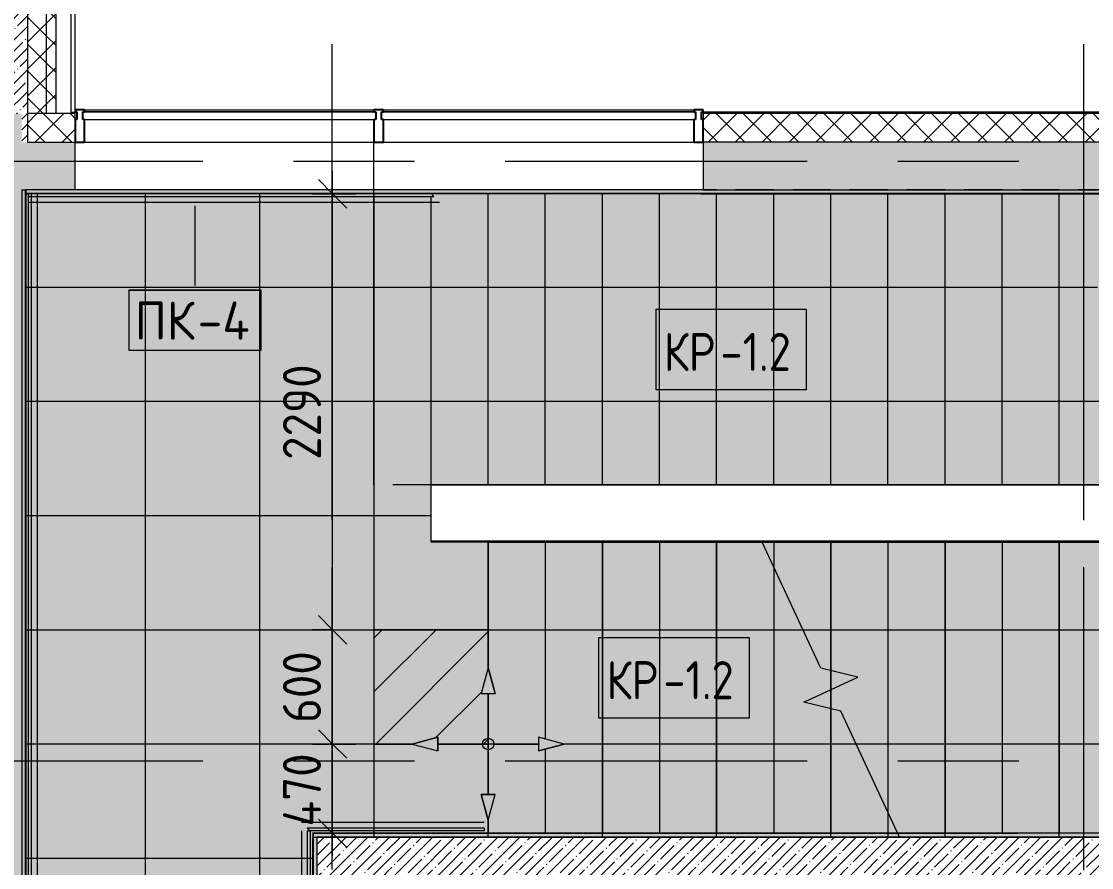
# Model space of a CAD drawing. Header units: millimetres. Extents: x 81633 to 280618, y -8553 to 29000.
# Drawn here: x 93028 to 98650, y 17590 to 22034 of the extents above; entities that cross this region are included whole.
import ezdxf

# ---------------------------------------------------------------- set-up
doc = ezdxf.new("R2010")
doc.units = ezdxf.units.MM
doc.linetypes.add('01 Штрих 2_1', pattern=[300, 200, -100])
doc.linetypes.add('Осевая', pattern=[3175, 635, -476.25, 1587.5, -476.25])
for name, color, linetype, lineweight in [('A-ANNO-DIMS', 7, 'Continuous', 9), ('A-ANNO-DIMS-100', 7, 'Continuous', 9), ('A-DETL', 7, 'Continuous', 9), ('A-DETL-GENF', 7, 'Continuous', 9), ('A-FLOR-PATT', 7, 'Continuous', 9), ('A-GENM-IDEN', 7, 'Continuous', 9), ('A-GLAZ', 7, 'Continuous', 9), ('A-GLAZ-CWMG', 7, 'Continuous', 9), ('A-GLAZ-CWMG-1', 7, 'Continuous', 25), ('A-WALL', 7, 'Continuous', 9), ('I-WALL', 7, 'Continuous', 9), ('S-STRS', 7, 'Continuous', 13), ('S-STRS-1', 7, 'Continuous', 9), ('S-STRS-MBND', 7, 'Continuous', 9), ('Оси', 7, 'Continuous', 9), ('Оси-2', 7, 'Осевая', 9)]:
    doc.layers.add(name, color=color, linetype=linetype, lineweight=lineweight)
for name, color, linetype, lineweight, true_color in [('A-DETL-GENF-1', 7, 'Continuous', 9, 0x004000), ('A-DETL-GENF-2', 7, 'Continuous', 9, 0x383838), ('A-FLOR-1', 7, 'Continuous', 9, 0x787878), ('A-GENM-6', 7, 'Continuous', 9, 0xff80c0), ('A-WALL-1', 9, 'Continuous', 9, 0x808080), ('A-WALL-FNSH-1', 9, 'Continuous', 9, 0x808080), ('G-ANNO-TEXT-1', 7, 'Continuous', 9, 0x3c3c3c), ('I-WALL-2', 9, 'Continuous', 9, 0x808080), ('S-STRS-MBND-1', 9, '01 Штрих 2_1', 9, 0x808080)]:
    doc.layers.add(name, color=color, linetype=linetype, lineweight=lineweight, true_color=true_color)
doc.styles.add('GOST Common', font='GOST_Common.ttf', dxfattribs={"height": 200})
doc.styles.add('GOST Common_2', font='GOST_Common.ttf', dxfattribs={"width": 0.9, "height": 200})
doc.styles.add('ISOCPEUR_1', font='isocpeur.ttf', dxfattribs={"width": 0.9, "height": 200})
doc.dimstyles.new('ISO-2_0_0_9К_Средний_округл2', dxfattribs={"dimscale": 304.8, "dimtxt": 199.196235, "dimasz": 0.492126, "dimexe": 0.393701, "dimexo": 0, "dimgap": 0, "dimtad": 1, "dimdec": 0, "dimrnd": 10, "dimzin": 0, "dimdsep": 46, "dimtxsty": 'ISOCPEUR_1', "dimblk1": 'OBLIQUE', "dimblk2": 'OBLIQUE', "dimsah": 1, "dimcen": 0.09, "dimdle": 0.393701, "dimazin": 0, "dimtfac": 1, "dimtdec": 4, "dimtix": 1, "dimtmove": 0, "dimatfit": 3, "dimfxl": 1, "dimtvp": 1, "dimtolj": 1, "dimtzin": 0, "dimarcsym": 2})
pattern_1 = [(45, (0, 0), (-57.024626, 57.024626), []), (45, (57.025, 0), (-57.024626, 57.024626), [100.806, -20.161, 3.353, -16.808])]
pattern_2 = [(45, (0, 0), (-70.71068, 70.71068), []), (135, (0, 0), (-70.71068, -70.71068), [])]
pattern_3 = [(0, (0, 0), (121.92, 30.48), [10.058, -81.382, 10.058, -81.382, -487.68]), (0, (0, 0), (121.92, 30.48), [-182.88, 10.058, -172.822, 10.058, -81.382, -213.36]), (0, (0, 0), (121.92, 30.48), [-457.2, 10.058, -50.902, 10.058, -142.342]), (120, (45.72, 15.24), (-87.356454, 90.345817), [10.058, -81.382, 10.058, -81.382, -487.68]), (120, (45.72, 15.24), (-87.356454, 90.345817), [-182.88, 10.058, -172.822, 10.058, -81.382, -213.36]), (120, (45.72, 15.24), (-87.356454, 90.345817), [-457.2, 10.058, -50.902, 10.058, -142.342]), (240, (60.96, 76.2), (-34.563546, -120.825817), [10.058, -81.382, 10.058, -81.382, -487.68]), (240, (60.96, 76.2), (-34.563546, -120.825817), [-182.88, 10.058, -172.822, 10.058, -81.382, -213.36]), (240, (60.96, 76.2), (-34.563546, -120.825817), [-457.2, 10.058, -50.902, 10.058, -142.342])]

# ---------------------------------------------------------------- blocks, each defined once
blk = doc.blocks.new('Прямоугольный импост - Импост структурный с накладкой - 170мм-22874499-План устройства полов 2 этажa в осях 23-33')
at = {"layer": 'A-GLAZ-CWMG-1'}
for p, q in [((0, 160), (-50, 160)), ((-50, 160), (-50, 40)), ((0, 40), (0, 160)), ((-50, 40), (-40, 40)), ((-40, 0), (-50, 0)), ((-50, 0), (-50, -10)), ((-40, 40), (-40, 0)), ((-10, 0), (-10, 40)), ((-10, 40), (0, 40)), ((0, 0), (-10, 0)), ((0, -10), (0, 0)), ((-50, -10), (0, -10))]:
    blk.add_line(p, q, dxfattribs=at)
blk = doc.blocks.new('PNS_Панель прямоугольная1 - Нр_Стекло - 40мм-22959730-План устройства полов 2 этажa в осях 23-33')
at = {"layer": 'A-GLAZ'}
for p, q in [((-770, 0), (770, 0)), ((760, 0), (-760, 0)), ((-760, -40), (760, -40))]:
    blk.add_line(p, q, dxfattribs=at)
blk = doc.blocks.new('PNS_Панель прямоугольная1 - Нр_Стекло - 40мм-23689183-План устройства полов 2 этажa в осях 23-33')
at = {"layer": 'A-GLAZ'}
for p, q in [((-825, 0), (825, 0)), ((815, 0), (-815, 0)), ((-815, -40), (815, -40))]:
    blk.add_line(p, q, dxfattribs=at)
blk = doc.blocks.new('Прямоугольный импост - Импост структурный с накладкой - 170мм-22874516-План устройства полов 2 этажa в осях 23-33')
at = {"layer": 'A-GLAZ-CWMG-1'}
for p, q in [((-50, 40), (-50, 160)), ((-50, 160), (0, 160)), ((0, 160), (0, 40)), ((-40, 40), (-50, 40)), ((-50, -10), (-50, 0)), ((-50, 0), (-40, 0)), ((-40, 0), (-40, 40)), ((-10, 40), (-10, 0)), ((0, 40), (-10, 40)), ((-10, 0), (0, 0)), ((0, 0), (0, -10)), ((0, -10), (-50, -10))]:
    blk.add_line(p, q, dxfattribs=at)
blk = doc.blocks.new('Прямоугольный импост - Импост структурный с накладкой - 170мм-22855553-План устройства полов 2 этажa в осях 23-33')
at = {"layer": 'A-GLAZ-CWMG'}
for p, q in [((93360, 21570), (94880, 21570)), ((93360, 21400), (94880, 21400))]:
    blk.add_line(p, q, dxfattribs=at)
blk = doc.blocks.new('Прямоугольный импост - Импост структурный с накладкой - 170мм-23689142-План устройства полов 2 этажa в осях 23-33')
at = {"layer": 'A-GLAZ-CWMG'}
for p, q in [((94930, 21570), (96560, 21570)), ((94930, 21400), (96560, 21400))]:
    blk.add_line(p, q, dxfattribs=at)
blk = doc.blocks.new('Прямоугольный импост - Импост структурный с накладкой - 170мм-22874498-План устройства полов 2 этажa в осях 23-33')
at = {"layer": 'A-GLAZ-CWMG-1'}
for p, q in [((-25, 40), (-25, 160)), ((-25, 160), (25, 160)), ((25, 160), (25, 40)), ((-15, 40), (-25, 40)), ((-25, -10), (-25, 0)), ((-25, 0), (-15, 0)), ((-15, 0), (-15, 40)), ((15, 40), (15, 0)), ((25, 40), (15, 40)), ((15, 0), (25, 0)), ((25, 0), (25, -10)), ((25, -10), (-25, -10))]:
    blk.add_line(p, q, dxfattribs=at)
blk = doc.blocks.new('Плинтус - Плинтус_для ЛК-32967394-План устройства полов 2 этажa в осях 23-33')
at = {"layer": 'A-GENM-6'}
blk.add_hatch(color=256, dxfattribs=at).paths.add_polyline_path([(1796.5, -15), (2129.8, -15), (2114.8, 0), (0, 0), (0, -15), (501.1, -15)])
for p, q in [((0, -15), (0, 0)), ((0, -15), (2129.8, -15)), ((0, -45), (2159.8, -45)), ((2129.8, -15), (2114.8, 0))]:
    blk.add_line(p, q, dxfattribs=at)
blk = doc.blocks.new('Плинтус - Плинтус_для ЛК-32859068-План устройства полов 2 этажa в осях 23-33')
at = {"layer": 'A-GENM-6'}
blk.add_hatch(color=256, dxfattribs=at).paths.add_polyline_path([(4142.5, -15), (4141.8, -1.5), (4140.2, 0), (0, -0.3), (0, -15), (4141.9, -15)])
for p, q in [((0, -15), (0, -0.3)), ((0, -15), (112.2, -15)), ((0, -45), (194.2, -45)), ((0.8, 0), (71.3, 0)), ((71.4, 0), (4140.2, 0)), ((112.5, -15), (4142.5, -15)), ((194.7, -45), (4142.5, -45)), ((4142.5, -2.3), (4140.2, 0))]:
    blk.add_line(p, q, dxfattribs=at)
blk = doc.blocks.new('Плинтус - Плинтус_для ЛК-32859069-План устройства полов 2 этажa в осях 23-33')
at = {"layer": 'A-GENM-6'}
blk.add_hatch(color=256, dxfattribs=at).paths.add_polyline_path([(7502.7, 15), (0, 15), (0, 0), (7487.7, 0), (7502, 14.3)])
for p, q in [((0, 45), (7110, 45)), ((7501.8, 15), (0, 15)), ((7487.7, 0), (0, 0)), ((7487.7, 0), (7501.8, 14.1)), ((7510, 45), (7532.7, 45))]:
    blk.add_line(p, q, dxfattribs=at)
blk = doc.blocks.new('Плинтус - Плинтус_для ЛК-32859067-План устройства полов 2 этажa в осях 23-33')
at = {"layer": 'A-GENM-6'}
blk.add_hatch(color=256, dxfattribs=at).paths.add_polyline_path([(279, 0), (0, 0), (0, -15), (929.2, -15), (914.2, 0), (597.3, 0)])
for p, q in [((0, 0), (914.2, 0)), ((0, -15), (0, 0)), ((0, -15), (929.2, -15)), ((0, -45), (959.2, -45)), ((929.2, -15), (914.8, -0.6))]:
    blk.add_line(p, q, dxfattribs=at)
blk = doc.blocks.new('Начало раскладки_красным - Начало раскладки_красным-26102174-План устройства полов 2 этажa в осях 23-33')
at = {"layer": 'A-DETL-GENF'}
for points in [[(-36.2, 264.8), (36.2, 264.8), (0, 400)], [(-264.8, -36.2), (-264.8, 36.2), (-400, 0)], [(264.8, -36.2), (400, 0), (264.8, 36.2)], [(0, -400), (36.2, -264.8), (-36.2, -264.8), (-23.5, -312.3)]]:
    blk.add_hatch(color=256, dxfattribs=at).paths.add_polyline_path(points)
for p, q in [((0, 400), (-36.2, 264.8)), ((0, 400), (-36.2, 264.8)), ((36.2, 264.8), (0, 400)), ((0, 400), (36.2, 264.8)), ((-36.2, 264.8), (36.2, 264.8)), ((-36.2, 264.8), (36.2, 264.8)), ((0, 30), (0, 264.8)), ((-264.8, 36.2), (-400, 0)), ((-400, 0), (-264.8, 36.2)), ((-400, 0), (-264.8, -36.2)), ((-400, 0), (-264.8, -36.2)), ((-264.8, -36.2), (-264.8, 36.2)), ((-264.8, 36.2), (-264.8, -36.2)), ((-30, 0), (-264.8, 0)), ((30, 0), (264.8, 0)), ((400, 0), (264.8, 36.2)), ((264.8, 36.2), (264.8, -36.2)), ((400, 0), (264.8, 36.2)), ((264.8, 36.2), (264.8, -36.2)), ((400, 0), (264.8, -36.2)), ((0, -30), (0, -264.8)), ((264.8, -36.2), (400, 0)), ((36.2, -264.8), (-36.2, -264.8)), ((-36.2, -264.8), (0, -400)), ((0, -400), (-36.2, -264.8)), ((-36.2, -264.8), (36.2, -264.8)), ((0, -400), (36.2, -264.8)), ((0, -400), (36.2, -264.8))]:
    blk.add_line(p, q, dxfattribs=at)
blk.add_circle((0, 0), 30, dxfattribs=at)
blk = doc.blocks.new('DIMBLOCK56-План устройства полов 2 этажa в осях 23-33')
at = {"layer": 'A-ANNO-DIMS-100', "lineweight": 20}
for p, q in [((94663.1, 18239), (94588.1, 18314)), ((94663.1, 18239), (94738.1, 18164)), ((94663.1, 17770), (94588.1, 17845)), ((94663.1, 17770), (94738.1, 17695))]:
    blk.add_line(p, q, dxfattribs=at)
at = {"layer": 'A-ANNO-DIMS-100'}
for p, q in [((94557, 18239), (94783.1, 18239)), ((94663.1, 18239), (94557, 18239)), ((94663.1, 17650), (94663.1, 18239)), ((94557, 17770), (94783.1, 17770)), ((94663.1, 17770), (94557, 17770))]:
    blk.add_line(p, q, dxfattribs=at)
at = {"layer": 'A-ANNO-DIMS-100', "color": 0, "insert": (94401.8, 17805.3), "char_height": 200, "width": 478.071, "attachment_point": 1, "rotation": 90, "line_spacing_factor": 1.149209, "style": 'ISOCPEUR_1'}
blk.add_mtext('470', dxfattribs=at)
blk = doc.blocks.new('_Oblique')
at = {"color": 0, "linetype": 'ByBlock', "lineweight": -2}
blk.add_line((-0.5, -0.5), (0.5, 0.5), dxfattribs=at)
blk = doc.blocks.new('DIMBLOCK57-План устройства полов 2 этажa в осях 23-33')
at = {"layer": 'A-ANNO-DIMS-100', "lineweight": 20}
for p, q in [((94663.1, 18839), (94588.1, 18914)), ((94663.1, 18839), (94738.1, 18764)), ((94663.1, 18239), (94588.1, 18314)), ((94663.1, 18239), (94738.1, 18164))]:
    blk.add_line(p, q, dxfattribs=at)
at = {"layer": 'A-ANNO-DIMS-100'}
for p, q in [((94557, 18839), (94783.1, 18839)), ((94663.1, 18839), (94557, 18839)), ((94663.1, 18239), (94663.1, 18839)), ((94557, 18239), (94783.1, 18239)), ((94663.1, 18239), (94557, 18239))]:
    blk.add_line(p, q, dxfattribs=at)
at = {"layer": 'A-ANNO-DIMS-100', "color": 0, "insert": (94401.8, 18349.4), "char_height": 200, "width": 455.087, "attachment_point": 1, "rotation": 90, "line_spacing_factor": 1.149209, "style": 'ISOCPEUR_1'}
blk.add_mtext('600', dxfattribs=at)
blk = doc.blocks.new('DIMBLOCK58-План устройства полов 2 этажa в осях 23-33')
at = {"layer": 'A-ANNO-DIMS-100', "lineweight": 20}
for p, q in [((94663.1, 21129), (94588.1, 21204)), ((94663.1, 21129), (94738.1, 21054)), ((94663.1, 18839), (94588.1, 18914)), ((94663.1, 18839), (94738.1, 18764))]:
    blk.add_line(p, q, dxfattribs=at)
at = {"layer": 'A-ANNO-DIMS-100'}
for p, q in [((94663.1, 18839), (94663.1, 21249)), ((94557, 21129), (94783.1, 21129)), ((94663.1, 21129), (94557, 21129)), ((94557, 18839), (94783.1, 18839)), ((94663.1, 18839), (94557, 18839))]:
    blk.add_line(p, q, dxfattribs=at)
at = {"layer": 'A-ANNO-DIMS-100', "color": 0, "insert": (94401.8, 19731.2), "char_height": 200, "width": 606.782, "attachment_point": 1, "rotation": 90, "line_spacing_factor": 1.149209, "style": 'ISOCPEUR_1'}
blk.add_mtext('2290', dxfattribs=at)
blk = doc.blocks.new('Mark Reiling - Mark Reiling-26174330-План устройства полов 2 этажa в осях 23-33')
at = {"layer": 'A-GENM-IDEN'}
for p, q in [((-3.47, 1.49), (-3.47, -1.663)), ((-3.47, 1.49), (3.47, 1.49)), ((3.47, 1.49), (-3.47, 1.49)), ((-3.47, 1.49), (-3.47, -1.663)), ((3.47, -1.663), (3.47, 1.49)), ((3.47, -1.663), (3.47, 1.49)), ((-3.47, -1.663), (3.47, -1.663)), ((-3.47, -1.663), (3.47, -1.663))]:
    blk.add_line(p, q, dxfattribs=at)

msp = doc.modelspace()

# ---------------------------------------------------------------- hatches: boundary and pattern name
at = {"layer": 'A-DETL-GENF-1'}
h = msp.add_hatch(dxfattribs=at)
h.set_pattern_fill('FP_55', color=256, style=0, pattern_type=2)
h.set_pattern_definition([(45, (0, 0), (-141.42136, 141.42136), [])])
h.paths.add_polyline_path([(95443.8, 18239), (95480, 18239), (95480, 18503.8), (95443.8, 18503.8), (95480, 18639), (95480, 18839), (94880, 18839), (94880, 18239), (95080, 18239), (95215.2, 18275.2), (95215.2, 18239)])
at = {"layer": 'A-DETL-GENF-2'}
h = msp.add_hatch(dxfattribs=at)
h.set_pattern_fill('FP_57', color=256, style=0, pattern_type=2)
h.set_pattern_definition([(0, (680, -361), (0, 600), []), (90, (680, -361), (-600, 4e-14), [])])
h.paths.add_polyline_path([(94214, 13550), (94455, 13550), (94455, 13640), (94559, 13640), (94559, 17750), (100580, 17750), (100580, 20755), (99080, 20755), (99080, 20903.8), (99043.8, 20903.8), (99080, 21039), (99080, 21130), (93050, 21130), (93050, 13628), (93055, 13628), (93055, 13550), (93566.3, 13550)])
h.paths.add_polyline_path([(95480, 17839), (95443.8, 17974.2), (95516.2, 17974.2)])
h.paths.add_polyline_path([(95215.2, 18202.8), (95080, 18239), (95215.2, 18275.2)])
h.paths.add_polyline_path([(95744.8, 18202.8), (95744.8, 18275.2), (95880, 18239)])
h.paths.add_polyline_path([(95516.2, 18503.8), (95443.8, 18503.8), (95480, 18639)])
h.paths.add_polyline_path([(99080, 19304), (95180, 19304), (95180, 19600), (99080, 19600)])
h.paths.add_polyline_path([(99080, 20239), (99043.8, 20374.2), (99116.2, 20374.2)])
h.paths.add_polyline_path([(98815.2, 20602.8), (98680, 20639), (98815.2, 20675.2)])
h.paths.add_polyline_path([(99344.8, 20602.8), (99344.8, 20675.2), (99480, 20639)])
at = {"layer": 'A-FLOR-PATT'}
h = msp.add_hatch(color=256, dxfattribs=at)
h.paths.add_polyline_path([(94405, 13610), (94405, 13610), (94363.6, 13610)])
h.paths.add_polyline_path([(93056.6, 13628), (93070, 13628.1), (93070, 13630), (93077.5, 13630), (93065.2, 13642.3), (93065.2, 21130), (93050, 21130), (93051, 13640), (93055, 13640), (93055, 13628)])
h.paths.add_polyline_path([(93559.3, 13630), (94355, 13630), (94355, 14517.9), (94258.8, 14507.3), (94148.7, 14481.1), (94056.8, 14448.4), (93962.3, 14401.8), (93873.7, 14344.6), (93792.4, 14277.5), (93719.4, 14201.5), (93655.7, 14117.6), (93602, 14026.8), (93559.3, 13930.5), (93528, 13829.9), (93508.5, 13726.3), (93501.7, 13630), (93528, 13630)])
h.paths.add_polyline_path([(93394.5, 13630), (93417.1, 13631.1), (93412.1, 13681.1), (93394.5, 13738.7), (93365.9, 13791.7), (93327.4, 13838.1), (93280.6, 13876), (93227.3, 13903.9), (93169.5, 13920.9), (93169.5, 13630), (93365.9, 13630)])
h.paths.add_polyline_path([(94544.8, 17782.5), (94529.8, 17797.5), (95459, 17797.5), (95459, 17782.5), (94559, 17782.5)])
h.paths.add_polyline_path([(94454.7, 13630), (94455, 13630), (94455, 13640), (94529.8, 13640.6), (94529.8, 17782.5), (94544.8, 17781.8), (94544.8, 13642.3), (94542.5, 13640), (94559, 13640.9), (94560, 17770), (95480, 17770), (95480, 17839), (95443.8, 17974.2), (95480, 17974.2), (95480, 18503.8), (95443.8, 18503.8), (95480, 18639), (95480, 19300), (95180, 19300), (95180, 21115), (93080.2, 21115), (93080.2, 14014.7), (93105, 14014.7), (93105, 14020), (93155, 14020), (93155, 14013.4), (93217.1, 14002.2), (93282.2, 13978.1), (93342, 13943), (93394.8, 13898), (93438.9, 13844.4), (93469.1, 13945.9), (93509.9, 14043.6), (93566.3, 14144.4), (93621.1, 14223.4), (93690.4, 14303.4), (93767.7, 14375.7), (93852.2, 14439.4), (93943.1, 14493.9), (94039.1, 14538.4), (94139.3, 14572.5), (94242.6, 14595.8), (94355, 14608.2), (94453.6, 14609.2), (94453.6, 13630)])
h.paths.add_polyline_path([(95215.2, 18202.8), (95080, 18239), (95215.2, 18275.2), (95215.2, 18239)])
at = {"layer": 'A-WALL'}
h = msp.add_hatch(dxfattribs=at)
h.set_pattern_fill('FP_1', color=256, style=0, pattern_type=2)
h.set_pattern_definition(pattern_2)
h.paths.add_polyline_path([(93210, 21550), (93210, 27250), (93160, 27250), (93160, 21550)])
h = msp.add_hatch(dxfattribs=at)
h.set_pattern_fill('FP_1', color=256, style=0, pattern_type=2)
h.set_pattern_definition(pattern_2)
h.paths.add_polyline_path([(93160, 21550), (93160, 27200), (93060, 27200), (93060, 21550)])
h = msp.add_hatch(dxfattribs=at)
h.set_pattern_fill('FP_1', color=256, style=0, pattern_type=2)
h.set_pattern_definition(pattern_2)
h.paths.add_polyline_path([(125080, 21400), (125230, 21400), (125230, 21550), (120150.2, 21550), (120150.2, 21400), (124656.7, 21400)])
h.paths.add_polyline_path([(119250.2, 21400), (119250.2, 21550), (117900.4, 21550), (117900.4, 21400), (118827.3, 21400)])
h.paths.add_polyline_path([(116884.1, 21400), (117000.4, 21400), (117000.4, 21550), (115600.4, 21550), (115600.4, 21400), (116236.4, 21400)])
h.paths.add_polyline_path([(113300.4, 21400), (113300.4, 21550), (112150, 21550), (112150, 21400), (112997.8, 21400)])
h.paths.add_polyline_path([(111050, 21400), (111250, 21400), (111250, 21550), (109950.4, 21550), (109950.4, 21400), (110406.9, 21400)])
h.paths.add_polyline_path([(109050.4, 21400), (109050.4, 21550), (107750.4, 21550), (107750.4, 21400), (108463.8, 21400)])
h.paths.add_polyline_path([(106850.4, 21400), (106850.4, 21550), (105550.2, 21550), (105550.2, 21400), (106520.6, 21400)])
h.paths.add_polyline_path([(103250.2, 21400), (103250.2, 21550), (102050, 21550), (102050, 21400), (102634.3, 21400)])
h.paths.add_polyline_path([(100580, 21400), (101150, 21400), (101150, 21550), (96610, 21550), (96610, 21400), (100043.5, 21400)])
h.paths.add_polyline_path([(93060, 21400), (93310, 21400), (93310, 21550), (93060, 21550)])
at = {"layer": 'I-WALL'}
h = msp.add_hatch(dxfattribs=at)
h.set_pattern_fill('FP_2', color=256, style=0, pattern_type=2)
h.set_pattern_definition(pattern_1)
h.paths.add_polyline_path([(93060, 21400), (93060, 27100), (92810, 27100), (92810, 21550), (93030, 21550), (93030, 21400)])
h = msp.add_hatch(dxfattribs=at)
h.set_pattern_fill('FP_2', color=256, style=0, pattern_type=2)
h.set_pattern_definition(pattern_1)
h.paths.add_polyline_path([(93000, 13620), (93000, 13628), (93030, 13628), (93030, 21550), (92810, 21550), (92810, 13620), (92918.6, 13620)])
h = msp.add_hatch(dxfattribs=at)
h.set_pattern_fill('FP_2', color=256, style=0, pattern_type=2)
h.set_pattern_definition(pattern_1)
h.paths.add_polyline_path([(100043.5, 21150), (100560, 21150), (100560, 21400), (96610, 21400), (96610, 21150), (97452.6, 21150)])
h.paths.add_polyline_path([(93030, 21150), (93310, 21150), (93310, 21400), (93030, 21400), (93030, 21263.1)])
h = msp.add_hatch(dxfattribs=at)
h.set_pattern_fill('FP_2', color=256, style=0, pattern_type=2)
h.set_pattern_definition(pattern_1)
h.paths.add_polyline_path([(100720, 17530), (100800, 17530), (100800, 17750), (94580, 17750), (94580, 17530), (100043.5, 17530)])
at = {"layer": 'I-WALL-2'}
h = msp.add_hatch(dxfattribs=at)
h.set_pattern_fill('FP_47', color=256, style=0, pattern_type=2)
h.set_pattern_definition(pattern_3)
h.paths.add_polyline_path([(93042, 13628), (93050, 13628), (93050, 21150), (93030, 21150), (93030, 13628)])
h = msp.add_hatch(dxfattribs=at)
h.set_pattern_fill('FP_47', color=256, style=0, pattern_type=2)
h.set_pattern_definition(pattern_3)
h.paths.add_polyline_path([(100559, 21130), (100560, 21130), (100560, 21150), (93050.5, 21150), (93050.5, 21130), (100043.5, 21130)])
h = msp.add_hatch(dxfattribs=at)
h.set_pattern_fill('FP_47', color=256, style=0, pattern_type=2)
h.set_pattern_definition(pattern_3)
h.paths.add_polyline_path([(94580, 13620), (94580, 17770), (94560, 17770), (94560, 13620)])
h = msp.add_hatch(dxfattribs=at)
h.set_pattern_fill('FP_47', color=256, style=0, pattern_type=2)
h.set_pattern_definition(pattern_3)
h.paths.add_polyline_path([(100267, 17750), (100580, 17750), (100580, 17770), (94580, 17770), (94580, 17750), (100043.5, 17750)])
at = {"layer": 'S-STRS'}
for points in [[(95298.3, 19600), (95480, 19600), (95480, 21130), (95180, 21130), (95195, 21115), (95180, 21115), (95180, 19600)], [(95780, 19600), (95780, 21130), (95480, 21130), (95480, 19600)], [(96080, 19600), (96080, 21130), (95780, 21130), (95780, 19600)], [(96080, 19600), (96380, 19600), (96380, 21130), (96080, 21130), (96080, 19866.5)], [(96380, 19600), (96680, 19600), (96680, 21130), (96380, 21130), (96380, 19955.4)], [(96680, 19600), (96980, 19600), (96980, 21130), (96680, 21130), (96680, 20044.2)], [(97280, 19600), (97280, 21130), (96980, 21130), (96980, 19600)], [(97452.6, 19600), (97580, 19600), (97580, 21130), (97280, 21130), (97280, 19600)], [(97580, 19600), (97880, 19600), (97880, 21130), (97580, 21130), (97580, 20310.8)], [(97880, 19600), (98180, 19600), (98180, 21130), (97880, 21130), (97880, 20399.6)], [(98480, 19600), (98480, 21130), (98180, 21130), (98180, 19600)], [(98680, 19600), (98780, 19600), (98780, 20612.2), (98680, 20639), (98780, 20666.2), (98780, 21130), (98480, 21130), (98480, 19600)], [(95480, 17770), (95780, 17770), (95780, 18212.2), (95744.8, 18202.8), (95744.8, 18275.2), (95780, 18265.8), (95780, 19300), (95480, 19300), (95480, 18639), (95516.2, 18503.8), (95480, 18503.8), (95480, 17974.2), (95516.2, 17974.2), (95480, 17839)], [(95780, 17770), (96080, 17770), (96080, 19300), (95780, 19300), (95780, 18265.8), (95880, 18239), (95780, 18212.2), (95780, 18169.7)], [(96157.1, 17770), (96380, 17770), (96380, 19300), (96080, 19300), (96080, 17770)], [(96380, 17770), (96680, 17770), (96680, 19300), (96380, 19300), (96380, 18375.9)], [(96680, 17770), (96980, 17770), (96980, 19168.4), (96918.6, 19300), (96680, 19300), (96680, 18479)], [(96980, 19168.4), (96980, 19300), (96918.6, 19300)], [(97580, 17881.6), (97580, 19300), (97280, 19300), (97280, 18625.4), (97421.6, 18591), (97280, 18525), (97280, 18424.6), (97332.8, 18411.7), (97500, 18053.2)], [(97720, 17770), (97880, 17770), (97880, 19300), (97580, 19300), (97580, 17881.6), (97632.1, 17770), (97641.4, 17770)], [(98180, 17770), (98180, 19300), (97880, 19300), (97880, 17770)], [(98480, 17770), (98480, 19300), (98180, 19300), (98180, 17770)], [(98520, 17770), (98780, 17770), (98780, 19300), (98480, 19300), (98480, 17770)], [(96980, 17770), (97280, 17770), (97280, 18424.6), (97138.4, 18459), (97280, 18525), (97280, 18625.4), (97227.2, 18638.3), (96980, 19168.4), (96980, 18582.2)], [(97641.4, 17750), (97580, 17881.6), (97580, 17750)]]:
    msp.add_hatch(color=256, dxfattribs=at).paths.add_polyline_path(points)
h = msp.add_hatch(color=256, dxfattribs=at)
h.paths.add_polyline_path([(97280, 18424.6), (97280, 18525), (97138.4, 18459), (97227.2, 18437.4)])
h.paths.add_polyline_path([(97280, 18625.4), (97280, 19300), (96980, 19300), (96980, 19168.4), (97227.2, 18638.3)])
h = msp.add_hatch(color=256, dxfattribs=at)
h.paths.add_polyline_path([(97500, 17770), (97580, 17770), (97580, 17881.6), (97332.8, 18411.7), (97280, 18424.6), (97280, 17770), (97452.6, 17770)])
h.paths.add_polyline_path([(97280, 18525), (97421.6, 18591), (97280, 18625.4)])

# ---------------------------------------------------------------- linework, layer by layer
at = {"layer": 'A-DETL'}
for p, q in [((99080, 21130), (93050, 21130)), ((93050, 21130), (93050, 13628)), ((95180, 19304), (95180, 19600)), ((95180, 19600), (99080, 19600)), ((99080, 19304), (95180, 19304)), ((95480, 18839), (94880, 18839)), ((94880, 18839), (94880, 18239)), ((95480, 18639), (95480, 18839)), ((95480, 18239), (95480, 18503.8)), ((94880, 18239), (95080, 18239)), ((95215.2, 18239), (95480, 18239)), ((94559, 13640), (94559, 17750)), ((94559, 17750), (100580, 17750))]:
    msp.add_line(p, q, dxfattribs=at)
at = {"layer": 'A-FLOR-1'}
for p, q in [((94880, 21150), (94880, 21400)), ((95180, 19300), (95180, 21115)), ((95480, 19300), (95180, 19300)), ((94559, 13640), (94559, 17750))]:
    msp.add_line(p, q, dxfattribs=at)
at = {"layer": 'A-GENM-IDEN'}
msp.add_line((93939.9, 21065.3), (93939.9, 20647.4), dxfattribs=at)
at = {"layer": 'A-WALL'}
for p, q in [((93290, 21550), (93290, 27330)), ((93210, 21550), (93210, 27250)), ((93160, 21550), (93160, 27200)), ((93060, 27100), (93060, 21400)), ((93310, 21550), (93060, 21550)), ((93290, 21558), (93310, 21558)), ((93310, 21553), (93290, 21553)), ((101150, 21553), (96610, 21553)), ((101150, 21550), (96610, 21550)), ((93060, 21400), (93310, 21400)), ((101150, 21400), (96610, 21400)), ((93030, 21150), (93050, 21150)), ((93030, 21150), (93030, 13628)), ((94560, 17770), (94560, 17750.3)), ((94560, 17750), (94560, 13640)), ((100580, 17750), (94580, 17750))]:
    msp.add_line(p, q, dxfattribs=at)
at = {"layer": 'A-WALL-1'}
for p, q in [((93310, 21150), (93310, 21550)), ((96610, 21550), (96610, 21150)), ((96610, 21150), (93050, 21150)), ((93050, 13628), (93050, 21150)), ((93050.5, 21150), (93050.5, 21130)), ((96610, 21150), (100580, 21150)), ((93050.5, 21130), (100560, 21130)), ((94560, 17770), (94559, 17770)), ((94580, 17750), (94580, 13620))]:
    msp.add_line(p, q, dxfattribs=at)
at = {"layer": 'A-WALL-FNSH-1'}
for p, q in [((93310, 21550), (93310, 27350)), ((101150, 21558), (96610, 21558)), ((96610, 21558), (96610, 21550)), ((93051, 21129), (93050, 21129)), ((93056.5, 21130), (93056.5, 21129)), ((96597.5, 21129), (100559, 21129)), ((99080, 17771), (94559, 17771)), ((94559, 17771), (94559, 17750)), ((94560, 17770), (98260.4, 17770)), ((95718.6, 17770), (95718.6, 17771)), ((98260.4, 17771), (98260.4, 17770))]:
    msp.add_line(p, q, dxfattribs=at)
at = {"layer": 'G-ANNO-TEXT-1', "flags": 128}
for points in [[(96362.1, 20522.9), (97150.4, 20522.9), (97150.4, 20098.9), (96362.1, 20098.9)], [(96062.1, 18798.9), (96850.4, 18798.9), (96850.4, 18374.9), (96062.1, 18374.9)]]:
    msp.add_lwpolyline(points, close=True, dxfattribs=at)
at = {"layer": 'I-WALL'}
for p, q in [((93051, 21129), (93051, 13640)), ((96597.5, 21129), (93051.4, 21129)), ((94855.5, 21129), (94855.5, 21130)), ((94861.5, 21129), (94861.5, 21130)), ((95118.6, 17771), (95118.6, 17770))]:
    msp.add_line(p, q, dxfattribs=at)
at = {"layer": 'S-STRS-1'}
for p, q in [((94880, 19600), (94880, 21115)), ((95480, 19600), (95480, 21130)), ((95480, 19600), (95480, 21130)), ((95780, 19600), (95780, 21130)), ((95780, 19600), (95780, 21130)), ((96080, 19600), (96080, 21130)), ((96080, 19600), (96080, 21130)), ((96380, 19600), (96380, 21130)), ((96380, 19600), (96380, 21130)), ((96680, 19600), (96680, 21130)), ((96680, 19600), (96680, 21130)), ((96980, 19600), (96980, 21130)), ((96980, 19600), (96980, 21130)), ((97280, 19600), (97280, 21130)), ((97280, 19600), (97280, 21130)), ((97580, 19600), (97580, 21130)), ((97580, 19600), (97580, 21130)), ((97880, 19600), (97880, 21130)), ((97880, 19600), (97880, 21130)), ((98180, 19600), (98180, 21130)), ((98180, 19600), (98180, 21130)), ((98480, 19600), (98480, 21130)), ((98480, 19600), (98480, 21130)), ((95480, 19600), (95180, 19600)), ((95780, 19600), (95480, 19600)), ((96080, 19600), (95780, 19600)), ((96380, 19600), (96080, 19600)), ((96680, 19600), (96380, 19600)), ((96980, 19600), (96680, 19600)), ((97280, 19600), (96980, 19600)), ((97580, 19600), (97280, 19600)), ((97880, 19600), (97580, 19600)), ((98180, 19600), (97880, 19600)), ((98480, 19600), (98180, 19600)), ((98780, 19600), (98480, 19600)), ((95480, 19300), (95480, 18839)), ((95480, 19300), (95780, 19300)), ((95480, 19300), (95480, 18839)), ((95780, 19300), (96080, 19300)), ((95780, 19300), (95780, 18265.8)), ((95780, 19300), (95780, 18265.8)), ((96080, 19300), (96380, 19300)), ((96080, 19300), (96080, 17770)), ((96080, 19300), (96080, 17770)), ((96380, 19300), (96680, 19300)), ((96380, 19300), (96380, 17770)), ((96380, 19300), (96380, 17770)), ((96680, 19300), (96918.6, 19300)), ((96680, 19300), (96680, 17770)), ((96680, 19300), (96680, 17770)), ((96918.6, 19300), (96980, 19300)), ((96980, 19300), (97280, 19300)), ((96980, 19300), (96980, 19168.4)), ((96980, 19300), (96980, 19168.4)), ((97280, 19300), (97580, 19300)), ((97280, 19300), (97280, 18625.4)), ((97280, 19300), (97280, 18625.4)), ((97580, 19300), (97880, 19300)), ((97580, 19300), (97580, 17881.6)), ((97580, 19300), (97580, 17881.6)), ((97880, 19300), (98180, 19300)), ((97880, 19300), (97880, 17770)), ((97880, 19300), (97880, 17770)), ((98180, 19300), (98480, 19300)), ((98180, 19300), (98180, 17770)), ((98180, 19300), (98180, 17770)), ((98480, 19300), (98780, 19300)), ((98480, 19300), (98480, 17770)), ((98480, 19300), (98480, 17770)), ((96980, 19168.4), (96980, 17770)), ((96980, 19168.4), (96980, 17770)), ((95480, 18839), (95480, 18639)), ((95480, 18839), (95480, 18639)), ((97280, 18625.4), (97280, 18525)), ((97280, 18625.4), (97280, 18525)), ((95480, 18503.8), (95480, 18239)), ((95480, 18503.8), (95480, 18239)), ((97280, 18525), (97280, 18424.6)), ((97280, 18525), (97280, 18424.6)), ((97280, 18424.6), (97280, 17770)), ((97280, 18424.6), (97280, 17770)), ((95480, 18239), (95480, 17974.2)), ((95480, 18239), (95480, 17974.2)), ((95780, 18212.2), (95780, 17770)), ((95780, 18212.2), (95780, 17770)), ((97580, 17881.6), (97580, 17750)), ((97580, 17881.6), (97580, 17750)), ((95480, 17839), (95480, 17770)), ((95480, 17839), (95480, 17770)), ((97580, 17750), (97641.4, 17750))]:
    msp.add_line(p, q, dxfattribs=at)
at = {"layer": 'S-STRS-MBND'}
for p, q in [((97227.2, 18638.3), (96918.6, 19300)), ((97421.6, 18591), (97227.2, 18638.3)), ((97138.4, 18459), (97421.6, 18591)), ((97332.8, 18411.7), (97138.4, 18459)), ((97641.4, 17750), (97332.8, 18411.7))]:
    msp.add_line(p, q, dxfattribs=at)
at = {"layer": 'S-STRS-MBND-1'}
for p, q in [((94880, 21130), (94880, 21150)), ((99080, 21150), (94880, 21150)), ((94880, 19600), (94880, 21130)), ((99080, 19600), (94880, 19600)), ((96918.6, 19300), (99080, 19300)), ((97641.4, 17750), (99080, 17750))]:
    msp.add_line(p, q, dxfattribs=at)
at = {"layer": 'Оси'}
for p, q in [((94660, 19415.1), (94660, 21915.1)), ((98610, 19415.1), (98610, 21915.1))]:
    msp.add_line(p, q, dxfattribs=at)
at = {"layer": 'Оси-2'}
for p, q in [((84932.7, 21300), (122580, 21300)), ((94660, 593.7), (94660, 19415.1)), ((98610, 593.7), (98610, 19415.1)), ((84932.7, 18150), (122760, 18150))]:
    msp.add_line(p, q, dxfattribs=at)

# ---------------------------------------------------------------- block references
at = {"layer": 'A-DETL-GENF'}
msp.add_blockref('Начало раскладки_красным - Начало раскладки_красным-26102174-План устройства полов 2 этажa в осях 23-33', (95480, 18239), dxfattribs=at)
at = {"layer": 'A-GENM-6'}
msp.add_blockref('Плинтус - Плинтус_для ЛК-32967394-План устройства полов 2 этажa в осях 23-33', (93065.2, 21130), dxfattribs=at)
for name, p, rotation in [('Плинтус - Плинтус_для ЛК-32859069-План устройства полов 2 этажa в осях 23-33', (93065.2, 21130), 270), ('Плинтус - Плинтус_для ЛК-32859067-План устройства полов 2 этажa в осях 23-33', (95459, 17782.5), 180), ('Плинтус - Плинтус_для ЛК-32859068-План устройства полов 2 этажa в осях 23-33', (94544.8, 17782.5), 270)]:
    msp.add_blockref(name, p, dxfattribs=dict(at, rotation=rotation))
at = {"layer": 'A-GENM-IDEN', "xscale": 99.99999999999993, "yscale": 99.99999999999993, "zscale": 99.99999999999993}
msp.add_blockref('Mark Reiling - Mark Reiling-26174330-План устройства полов 2 этажa в осях 23-33', (93939.9, 20473.9), dxfattribs=at)
at = {"layer": 'A-GLAZ'}
for name, p in [('PNS_Панель прямоугольная1 - Нр_Стекло - 40мм-22959730-План устройства полов 2 этажa в осях 23-33', (94120, 21560)), ('PNS_Панель прямоугольная1 - Нр_Стекло - 40мм-23689183-План устройства полов 2 этажa в осях 23-33', (95745, 21560))]:
    msp.add_blockref(name, p, dxfattribs=at)
at = {"layer": 'A-GLAZ-CWMG', "rotation": 180}
msp.add_blockref('Прямоугольный импост - Импост структурный с накладкой - 170мм-22874499-План устройства полов 2 этажa в осях 23-33', (93310, 21560), dxfattribs=at)
at = {"layer": 'A-GLAZ-CWMG'}
for name in ['Прямоугольный импост - Импост структурный с накладкой - 170мм-22855553-План устройства полов 2 этажa в осях 23-33', 'Прямоугольный импост - Импост структурный с накладкой - 170мм-23689142-План устройства полов 2 этажa в осях 23-33']:
    msp.add_blockref(name, (0, 0), dxfattribs=at)
at = {"layer": 'A-GLAZ-CWMG', "extrusion": (0, 0, -1), "rotation": 180}
for name, p in [('Прямоугольный импост - Импост структурный с накладкой - 170мм-22874498-План устройства полов 2 этажa в осях 23-33', (-94905, 21560)), ('Прямоугольный импост - Импост структурный с накладкой - 170мм-22874516-План устройства полов 2 этажa в осях 23-33', (-96610, 21560))]:
    msp.add_blockref(name, p, dxfattribs=at)

# ---------------------------------------------------------------- texts
at = {"layer": 'A-GENM-IDEN', "char_height": 200, "attachment_point": 1, "style": 'GOST Common'}
for s, insert, width in [('ПК', (93622.8, 20563), 400.844), ('-4', (93953.6, 20563), 376.793)]:
    msp.add_mtext(s, dxfattribs=dict(at, insert=insert, width=width))
at = {"layer": 'G-ANNO-TEXT-1', "char_height": 200, "attachment_point": 1, "style": 'GOST Common_2'}
for s, insert, width in [('КР', (96402.1, 20398.5), 360.759), ('-1.2', (96699.8, 20398.5), 490.633), ('КР', (96102.1, 18674.5), 360.759), ('-1.2', (96399.8, 18674.5), 490.633)]:
    msp.add_mtext(s, dxfattribs=dict(at, insert=insert, width=width))

# ---------------------------------------------------------------- dimensions: what is measured, and where the dimension line sits
at = {"layer": 'A-ANNO-DIMS'}
for base, p1, p2, override, picture, middle in [((94663.1, 21129), (94557, 18839), (94557, 21129), {"dimpost": '<>', "dimfxl": 2290}, 'DIMBLOCK58-План устройства полов 2 этажa в осях 23-33', (94563.1, 19984)), ((94663.1, 18839), (94557, 18239), (94557, 18839), {"dimpost": '<>', "dimfxl": 600}, 'DIMBLOCK57-План устройства полов 2 этажa в осях 23-33', (94563.1, 18539)), ((94663.1, 18239), (94557, 17770), (94557, 18239), {"dimpost": '<>', "dimfxl": 469}, 'DIMBLOCK56-План устройства полов 2 этажa в осях 23-33', (94563.1, 18004.5))]:
    dim = msp.add_linear_dim(base=base, p1=p1, p2=p2, angle=90, dimstyle='ISO-2_0_0_9К_Средний_округл2', override=override, dxfattribs=at)
    dim.commit()
    dim.dimension.update_dxf_attribs({"geometry": picture, "text_midpoint": middle})

doc.saveas('drawing.dxf')
